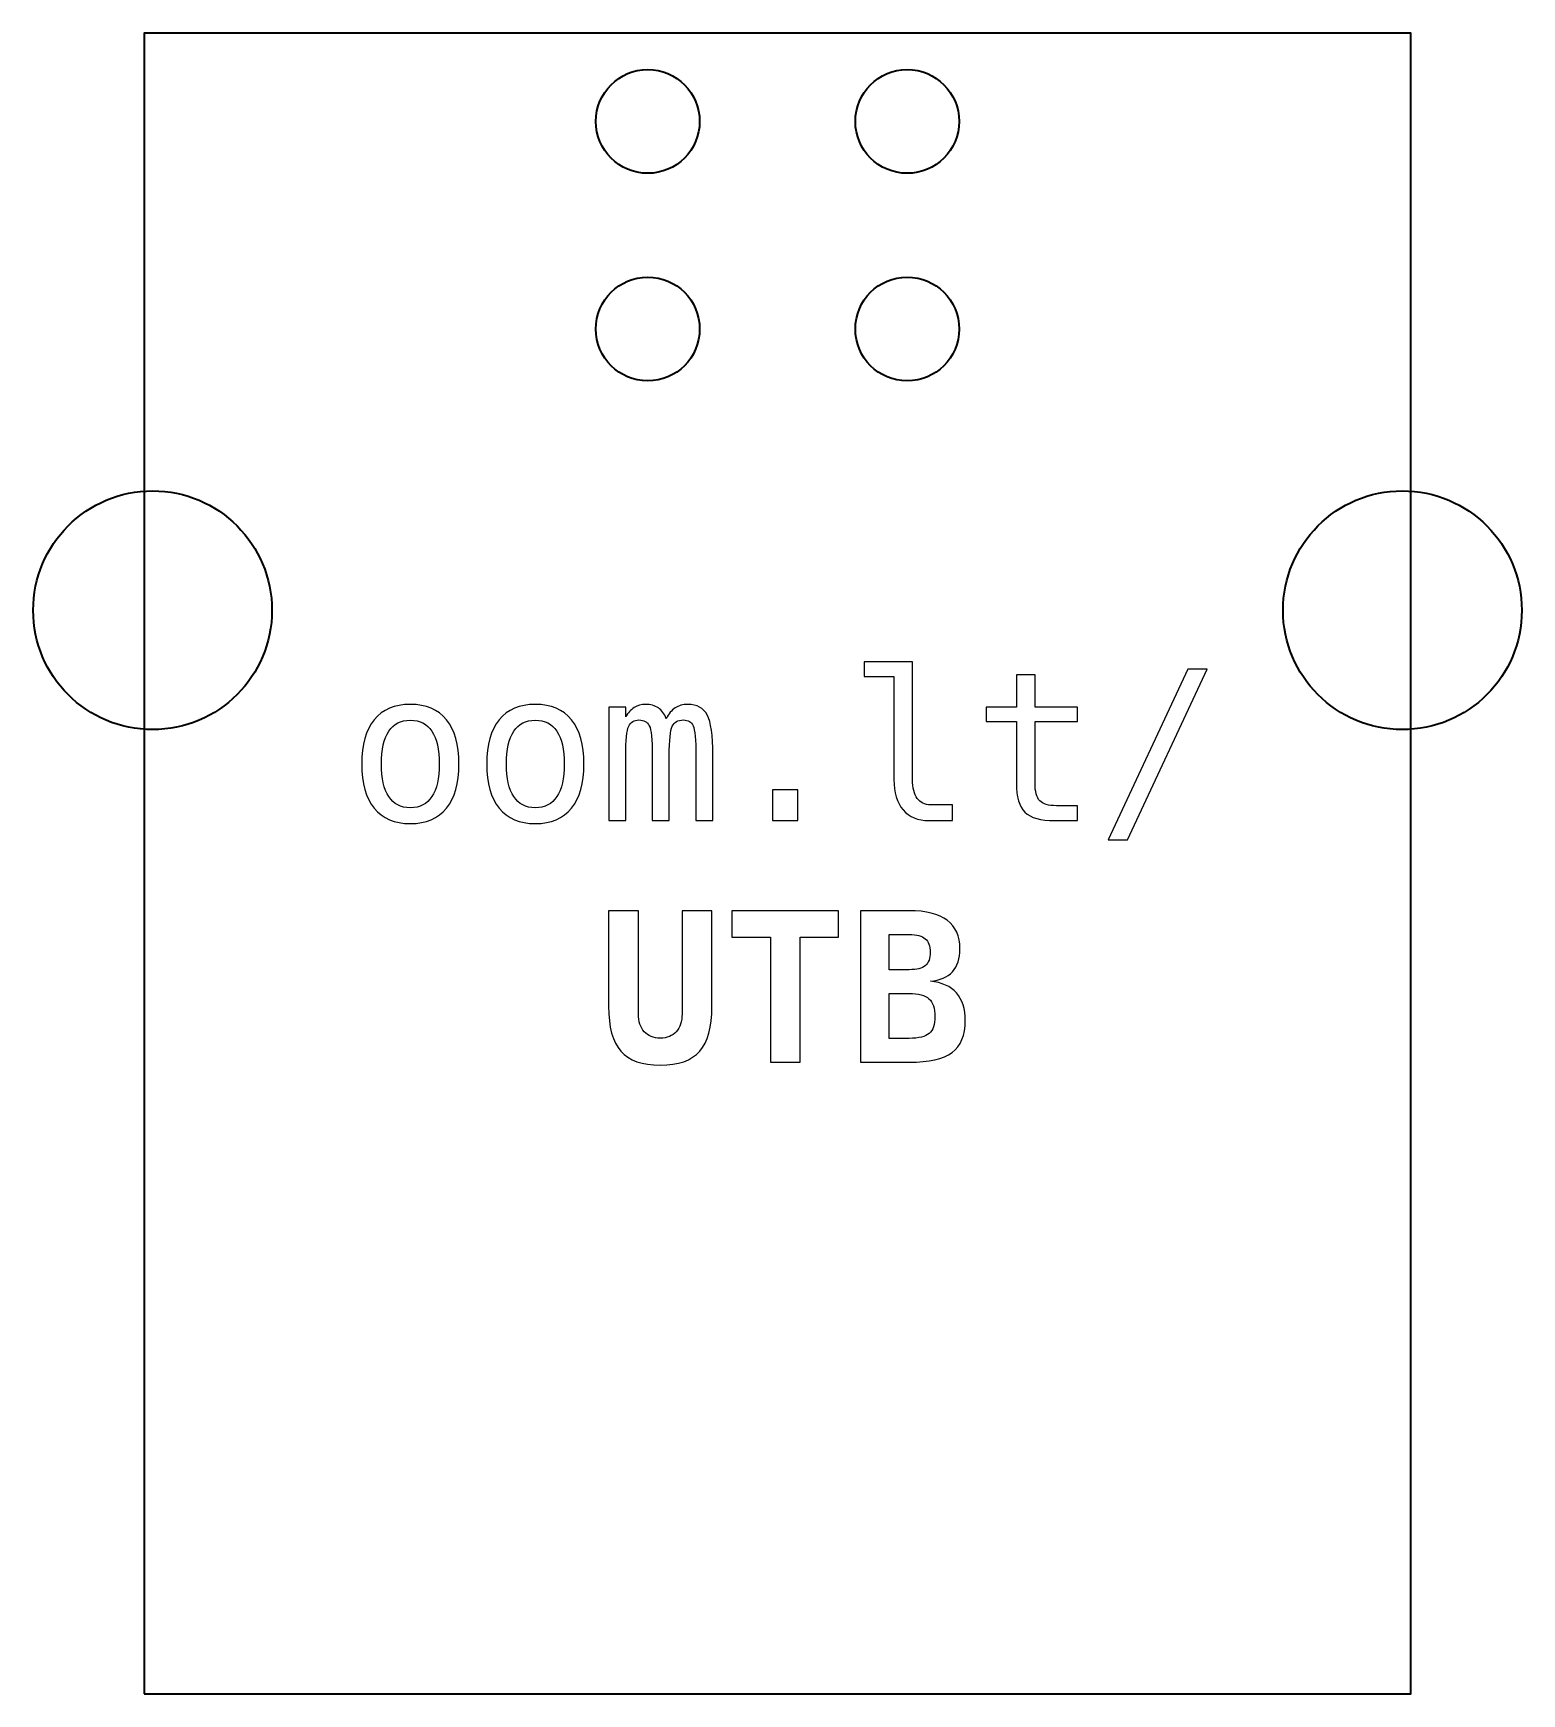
# Model space of a CAD drawing. Header units: centimetres. Extents: x -11.22 to -9.78, y -15.65 to -14.05.
import ezdxf

# ---------------------------------------------------------------- set-up
doc = ezdxf.new("R2010")
doc.units = ezdxf.units.CM
doc.header["$MEASUREMENT"] = 0
doc.layers.add('Layer 1', color=7, linetype='Continuous')

msp = doc.modelspace()

# ---------------------------------------------------------------- linework, layer by layer
at = {"layer": 'Layer 1', "color": 7, "lineweight": 35}
msp.add_lwpolyline([(-11.11, -15.65), (-9.89, -15.65), (-9.89, -14.05), (-11.11, -14.05), (-11.11, -15.65)], close=True, dxfattribs=at)
at = {"layer": 'Layer 1', "color": 250, "lineweight": 35}
for centre, major_axis in [((-10.625, -14.135), (0, 0.05)), ((-10.375, -14.135), (0, 0.05)), ((-10.625, -14.335), (0, 0.05)), ((-10.375, -14.335), (0, 0.05)), ((-11.102, -14.606), (0, 0.115)), ((-9.898, -14.606), (0, 0.115))]:
    msp.add_ellipse(centre, major_axis=major_axis, ratio=1, dxfattribs=at)
at = {"layer": 'Layer 1', "color": 250}
for points, knots in [([(-10.3699, -14.76907), (-10.3699, -14.77713), (-10.36843, -14.7832), (-10.36547, -14.7873), (-10.36547, -14.7873), (-10.3625, -14.7914), (-10.35813, -14.79347), (-10.35233, -14.79347), (-10.35233, -14.79347), (-10.35233, -14.79347), (-10.33133, -14.79347), (-10.33133, -14.79347), (-10.33133, -14.79347), (-10.33133, -14.79347), (-10.33133, -14.8087), (-10.33133, -14.8087), (-10.33133, -14.8087), (-10.33133, -14.8087), (-10.35407, -14.8087), (-10.35407, -14.8087), (-10.35407, -14.8087), (-10.36483, -14.8087), (-10.37313, -14.80523), (-10.37903, -14.79833), (-10.37903, -14.79833), (-10.38493, -14.79143), (-10.38787, -14.78167), (-10.38787, -14.76907), (-10.38787, -14.76907), (-10.38787, -14.76907), (-10.38787, -14.66973), (-10.38787, -14.66973), (-10.38787, -14.66973), (-10.38787, -14.66973), (-10.41667, -14.66973), (-10.41667, -14.66973), (-10.41667, -14.66973), (-10.41667, -14.66973), (-10.41667, -14.65567), (-10.41667, -14.65567), (-10.41667, -14.65567), (-10.41667, -14.65567), (-10.3699, -14.65567), (-10.3699, -14.65567), (-10.3699, -14.65567), (-10.3699, -14.65567), (-10.3699, -14.76907), (-10.3699, -14.76907)], [0, 0, 0, 0, 0.0833333, 0.0833333, 0.0833333, 0.0833333, 0.1666667, 0.1666667, 0.1666667, 0.1666667, 0.25, 0.25, 0.25, 0.25, 0.3333333, 0.3333333, 0.3333333, 0.3333333, 0.4166667, 0.4166667, 0.4166667, 0.4166667, 0.5, 0.5, 0.5, 0.5, 0.5833333, 0.5833333, 0.5833333, 0.5833333, 0.6666667, 0.6666667, 0.6666667, 0.6666667, 0.75, 0.75, 0.75, 0.75, 0.8333333, 0.8333333, 0.8333333, 0.8333333, 0.9166667, 0.9166667, 0.9166667, 0.9166667, 1, 1, 1, 1]), ([(-10.25193, -14.66827), (-10.25193, -14.66827), (-10.25193, -14.69933), (-10.25193, -14.69933), (-10.25193, -14.69933), (-10.25193, -14.69933), (-10.2111, -14.69933), (-10.2111, -14.69933), (-10.2111, -14.69933), (-10.2111, -14.69933), (-10.2111, -14.7133), (-10.2111, -14.7133), (-10.2111, -14.7133), (-10.2111, -14.7133), (-10.25193, -14.7133), (-10.25193, -14.7133), (-10.25193, -14.7133), (-10.25193, -14.7133), (-10.25193, -14.77267), (-10.25193, -14.77267), (-10.25193, -14.77267), (-10.25193, -14.78073), (-10.2504, -14.78637), (-10.24733, -14.78953), (-10.24733, -14.78953), (-10.24427, -14.79273), (-10.23893, -14.79433), (-10.23133, -14.79433), (-10.23133, -14.79433), (-10.23133, -14.79433), (-10.2111, -14.79433), (-10.2111, -14.79433), (-10.2111, -14.79433), (-10.2111, -14.79433), (-10.2111, -14.8087), (-10.2111, -14.8087), (-10.2111, -14.8087), (-10.2111, -14.8087), (-10.23307, -14.8087), (-10.23307, -14.8087), (-10.23307, -14.8087), (-10.24657, -14.8087), (-10.25607, -14.806), (-10.2616, -14.8006), (-10.2616, -14.8006), (-10.26713, -14.7952), (-10.2699, -14.78587), (-10.2699, -14.77267), (-10.2699, -14.77267), (-10.2699, -14.77267), (-10.2699, -14.7133), (-10.2699, -14.7133), (-10.2699, -14.7133), (-10.2699, -14.7133), (-10.2991, -14.7133), (-10.2991, -14.7133), (-10.2991, -14.7133), (-10.2991, -14.7133), (-10.2991, -14.69933), (-10.2991, -14.69933), (-10.2991, -14.69933), (-10.2991, -14.69933), (-10.2699, -14.69933), (-10.2699, -14.69933), (-10.2699, -14.69933), (-10.2699, -14.69933), (-10.2699, -14.66827), (-10.2699, -14.66827), (-10.2699, -14.66827), (-10.2699, -14.66827), (-10.25193, -14.66827), (-10.25193, -14.66827)], [0, 0, 0, 0, 0.0555556, 0.0555556, 0.0555556, 0.0555556, 0.1111111, 0.1111111, 0.1111111, 0.1111111, 0.1666667, 0.1666667, 0.1666667, 0.1666667, 0.2222222, 0.2222222, 0.2222222, 0.2222222, 0.2777778, 0.2777778, 0.2777778, 0.2777778, 0.3333333, 0.3333333, 0.3333333, 0.3333333, 0.3888889, 0.3888889, 0.3888889, 0.3888889, 0.4444444, 0.4444444, 0.4444444, 0.4444444, 0.5, 0.5, 0.5, 0.5, 0.5555556, 0.5555556, 0.5555556, 0.5555556, 0.6111111, 0.6111111, 0.6111111, 0.6111111, 0.6666667, 0.6666667, 0.6666667, 0.6666667, 0.7222222, 0.7222222, 0.7222222, 0.7222222, 0.7777778, 0.7777778, 0.7777778, 0.7777778, 0.8333333, 0.8333333, 0.8333333, 0.8333333, 0.8888889, 0.8888889, 0.8888889, 0.8888889, 0.9444444, 0.9444444, 0.9444444, 0.9444444, 1, 1, 1, 1]), ([(-10.10467, -14.6629), (-10.10467, -14.6629), (-10.0861, -14.6629), (-10.0861, -14.6629), (-10.0861, -14.6629), (-10.0861, -14.6629), (-10.16287, -14.82727), (-10.16287, -14.82727), (-10.16287, -14.82727), (-10.16287, -14.82727), (-10.18153, -14.82727), (-10.18153, -14.82727), (-10.18153, -14.82727), (-10.18153, -14.82727), (-10.10467, -14.6629), (-10.10467, -14.6629)], [0, 0, 0, 0, 0.25, 0.25, 0.25, 0.25, 0.5, 0.5, 0.5, 0.5, 0.75, 0.75, 0.75, 0.75, 1, 1, 1, 1]), ([(-10.85373, -14.6967), (-10.83857, -14.6967), (-10.82697, -14.7016), (-10.81893, -14.71143), (-10.81893, -14.71143), (-10.8109, -14.72127), (-10.80687, -14.7355), (-10.80687, -14.7541), (-10.80687, -14.7541), (-10.80687, -14.7728), (-10.81087, -14.78703), (-10.81887, -14.79683), (-10.81887, -14.79683), (-10.8269, -14.80663), (-10.8385, -14.81153), (-10.85373, -14.81153), (-10.85373, -14.81153), (-10.86893, -14.81153), (-10.8805, -14.80663), (-10.88853, -14.79683), (-10.88853, -14.79683), (-10.89653, -14.78703), (-10.90053, -14.7728), (-10.90053, -14.7541), (-10.90053, -14.7541), (-10.90053, -14.7355), (-10.89653, -14.72127), (-10.88853, -14.71143), (-10.88853, -14.71143), (-10.8805, -14.7016), (-10.86893, -14.6967), (-10.85373, -14.6967)], [0, 0, 0, 0, 0.125, 0.125, 0.125, 0.125, 0.25, 0.25, 0.25, 0.25, 0.375, 0.375, 0.375, 0.375, 0.5, 0.5, 0.5, 0.5, 0.625, 0.625, 0.625, 0.625, 0.75, 0.75, 0.75, 0.75, 0.875, 0.875, 0.875, 0.875, 1, 1, 1, 1]), ([(-10.73333, -14.6967), (-10.71817, -14.6967), (-10.70657, -14.7016), (-10.69853, -14.71143), (-10.69853, -14.71143), (-10.6905, -14.72127), (-10.68647, -14.7355), (-10.68647, -14.7541), (-10.68647, -14.7541), (-10.68647, -14.7728), (-10.69047, -14.78703), (-10.69847, -14.79683), (-10.69847, -14.79683), (-10.7065, -14.80663), (-10.7181, -14.81153), (-10.73333, -14.81153), (-10.73333, -14.81153), (-10.74853, -14.81153), (-10.7601, -14.80663), (-10.76813, -14.79683), (-10.76813, -14.79683), (-10.77613, -14.78703), (-10.78013, -14.7728), (-10.78013, -14.7541), (-10.78013, -14.7541), (-10.78013, -14.7355), (-10.77613, -14.72127), (-10.76813, -14.71143), (-10.76813, -14.71143), (-10.7601, -14.7016), (-10.74853, -14.6967), (-10.73333, -14.6967)], [0, 0, 0, 0, 0.125, 0.125, 0.125, 0.125, 0.25, 0.25, 0.25, 0.25, 0.375, 0.375, 0.375, 0.375, 0.5, 0.5, 0.5, 0.5, 0.625, 0.625, 0.625, 0.625, 0.75, 0.75, 0.75, 0.75, 0.875, 0.875, 0.875, 0.875, 1, 1, 1, 1]), ([(-10.6071, -14.71047), (-10.6049, -14.70577), (-10.60207, -14.7023), (-10.59863, -14.70007), (-10.59863, -14.70007), (-10.59523, -14.69783), (-10.5911, -14.6967), (-10.5863, -14.6967), (-10.5863, -14.6967), (-10.5775, -14.6967), (-10.5713, -14.7001), (-10.5677, -14.7069), (-10.5677, -14.7069), (-10.56407, -14.7137), (-10.56227, -14.7265), (-10.56227, -14.74533), (-10.56227, -14.74533), (-10.56227, -14.74533), (-10.56227, -14.8087), (-10.56227, -14.8087), (-10.56227, -14.8087), (-10.56227, -14.8087), (-10.57867, -14.8087), (-10.57867, -14.8087), (-10.57867, -14.8087), (-10.57867, -14.8087), (-10.57867, -14.7461), (-10.57867, -14.7461), (-10.57867, -14.7461), (-10.57867, -14.73067), (-10.57953, -14.7211), (-10.58127, -14.71733), (-10.58127, -14.71733), (-10.58297, -14.7136), (-10.58613, -14.71173), (-10.5907, -14.71173), (-10.5907, -14.71173), (-10.5959, -14.71173), (-10.59947, -14.71373), (-10.6014, -14.71773), (-10.6014, -14.71773), (-10.6033, -14.72173), (-10.60427, -14.7312), (-10.60427, -14.7461), (-10.60427, -14.7461), (-10.60427, -14.7461), (-10.60427, -14.8087), (-10.60427, -14.8087), (-10.60427, -14.8087), (-10.60427, -14.8087), (-10.62067, -14.8087), (-10.62067, -14.8087), (-10.62067, -14.8087), (-10.62067, -14.8087), (-10.62067, -14.7461), (-10.62067, -14.7461), (-10.62067, -14.7461), (-10.62067, -14.73047), (-10.6216, -14.72083), (-10.62347, -14.7172), (-10.62347, -14.7172), (-10.6253, -14.71357), (-10.62863, -14.71173), (-10.63347, -14.71173), (-10.63347, -14.71173), (-10.63823, -14.71173), (-10.64153, -14.71373), (-10.64337, -14.71773), (-10.64337, -14.71773), (-10.64523, -14.72173), (-10.64617, -14.7312), (-10.64617, -14.7461), (-10.64617, -14.7461), (-10.64617, -14.7461), (-10.64617, -14.8087), (-10.64617, -14.8087), (-10.64617, -14.8087), (-10.64617, -14.8087), (-10.66247, -14.8087), (-10.66247, -14.8087), (-10.66247, -14.8087), (-10.66247, -14.8087), (-10.66247, -14.69933), (-10.66247, -14.69933), (-10.66247, -14.69933), (-10.66247, -14.69933), (-10.64617, -14.69933), (-10.64617, -14.69933), (-10.64617, -14.69933), (-10.64617, -14.69933), (-10.64617, -14.7087), (-10.64617, -14.7087), (-10.64617, -14.7087), (-10.64403, -14.7048), (-10.64133, -14.70183), (-10.6381, -14.69977), (-10.6381, -14.69977), (-10.6349, -14.69773), (-10.63123, -14.6967), (-10.62713, -14.6967), (-10.62713, -14.6967), (-10.62217, -14.6967), (-10.61807, -14.69783), (-10.61477, -14.7001), (-10.61477, -14.7001), (-10.61147, -14.7024), (-10.60893, -14.70583), (-10.6071, -14.71047)], [0, 0, 0, 0, 0.037037, 0.037037, 0.037037, 0.037037, 0.0740741, 0.0740741, 0.0740741, 0.0740741, 0.1111111, 0.1111111, 0.1111111, 0.1111111, 0.1481481, 0.1481481, 0.1481481, 0.1481481, 0.1851852, 0.1851852, 0.1851852, 0.1851852, 0.2222222, 0.2222222, 0.2222222, 0.2222222, 0.2592593, 0.2592593, 0.2592593, 0.2592593, 0.2962963, 0.2962963, 0.2962963, 0.2962963, 0.3333333, 0.3333333, 0.3333333, 0.3333333, 0.3703704, 0.3703704, 0.3703704, 0.3703704, 0.4074074, 0.4074074, 0.4074074, 0.4074074, 0.4444444, 0.4444444, 0.4444444, 0.4444444, 0.4814815, 0.4814815, 0.4814815, 0.4814815, 0.5185185, 0.5185185, 0.5185185, 0.5185185, 0.5555556, 0.5555556, 0.5555556, 0.5555556, 0.5925926, 0.5925926, 0.5925926, 0.5925926, 0.6296296, 0.6296296, 0.6296296, 0.6296296, 0.6666667, 0.6666667, 0.6666667, 0.6666667, 0.7037037, 0.7037037, 0.7037037, 0.7037037, 0.7407407, 0.7407407, 0.7407407, 0.7407407, 0.7777778, 0.7777778, 0.7777778, 0.7777778, 0.8148148, 0.8148148, 0.8148148, 0.8148148, 0.8518519, 0.8518519, 0.8518519, 0.8518519, 0.8888889, 0.8888889, 0.8888889, 0.8888889, 0.9259259, 0.9259259, 0.9259259, 0.9259259, 0.962963, 0.962963, 0.962963, 0.962963, 1, 1, 1, 1]), ([(-10.85373, -14.71193), (-10.86287, -14.71193), (-10.86977, -14.71547), (-10.87447, -14.72257), (-10.87447, -14.72257), (-10.87917, -14.72967), (-10.8815, -14.7402), (-10.8815, -14.7541), (-10.8815, -14.7541), (-10.8815, -14.76797), (-10.87917, -14.77847), (-10.87447, -14.7856), (-10.87447, -14.7856), (-10.86977, -14.79273), (-10.86287, -14.7963), (-10.85373, -14.7963), (-10.85373, -14.7963), (-10.84457, -14.7963), (-10.83763, -14.79273), (-10.83293, -14.7856), (-10.83293, -14.7856), (-10.82823, -14.77847), (-10.8259, -14.76797), (-10.8259, -14.7541), (-10.8259, -14.7541), (-10.8259, -14.7402), (-10.82823, -14.72967), (-10.83293, -14.72257), (-10.83293, -14.72257), (-10.83763, -14.71547), (-10.84457, -14.71193), (-10.85373, -14.71193)], [0, 0, 0, 0, 0.125, 0.125, 0.125, 0.125, 0.25, 0.25, 0.25, 0.25, 0.375, 0.375, 0.375, 0.375, 0.5, 0.5, 0.5, 0.5, 0.625, 0.625, 0.625, 0.625, 0.75, 0.75, 0.75, 0.75, 0.875, 0.875, 0.875, 0.875, 1, 1, 1, 1]), ([(-10.73333, -14.71193), (-10.74247, -14.71193), (-10.74937, -14.71547), (-10.75407, -14.72257), (-10.75407, -14.72257), (-10.75877, -14.72967), (-10.7611, -14.7402), (-10.7611, -14.7541), (-10.7611, -14.7541), (-10.7611, -14.76797), (-10.75877, -14.77847), (-10.75407, -14.7856), (-10.75407, -14.7856), (-10.74937, -14.79273), (-10.74247, -14.7963), (-10.73333, -14.7963), (-10.73333, -14.7963), (-10.72417, -14.7963), (-10.71723, -14.79273), (-10.71253, -14.7856), (-10.71253, -14.7856), (-10.70783, -14.77847), (-10.7055, -14.76797), (-10.7055, -14.7541), (-10.7055, -14.7541), (-10.7055, -14.7402), (-10.70783, -14.72967), (-10.71253, -14.72257), (-10.71253, -14.72257), (-10.71723, -14.71547), (-10.72417, -14.71193), (-10.73333, -14.71193)], [0, 0, 0, 0, 0.125, 0.125, 0.125, 0.125, 0.25, 0.25, 0.25, 0.25, 0.375, 0.375, 0.375, 0.375, 0.5, 0.5, 0.5, 0.5, 0.625, 0.625, 0.625, 0.625, 0.75, 0.75, 0.75, 0.75, 0.875, 0.875, 0.875, 0.875, 1, 1, 1, 1]), ([(-10.50493, -14.7789), (-10.50493, -14.7789), (-10.48033, -14.7789), (-10.48033, -14.7789), (-10.48033, -14.7789), (-10.48033, -14.7789), (-10.48033, -14.8087), (-10.48033, -14.8087), (-10.48033, -14.8087), (-10.48033, -14.8087), (-10.50493, -14.8087), (-10.50493, -14.8087), (-10.50493, -14.8087), (-10.50493, -14.8087), (-10.50493, -14.7789), (-10.50493, -14.7789)], [0, 0, 0, 0, 0.25, 0.25, 0.25, 0.25, 0.5, 0.5, 0.5, 0.5, 0.75, 0.75, 0.75, 0.75, 1, 1, 1, 1]), ([(-10.66273, -14.9877), (-10.66273, -14.9877), (-10.66273, -14.8957), (-10.66273, -14.8957), (-10.66273, -14.8957), (-10.66273, -14.8957), (-10.63393, -14.8957), (-10.63393, -14.8957), (-10.63393, -14.8957), (-10.63393, -14.8957), (-10.63393, -14.99493), (-10.63393, -14.99493), (-10.63393, -14.99493), (-10.63393, -15.00223), (-10.63207, -15.00793), (-10.62837, -15.01207), (-10.62837, -15.01207), (-10.62467, -15.0162), (-10.6195, -15.01827), (-10.61293, -15.01827), (-10.61293, -15.01827), (-10.60637, -15.01827), (-10.6012, -15.0162), (-10.5975, -15.01207), (-10.5975, -15.01207), (-10.5938, -15.00793), (-10.59193, -15.00223), (-10.59193, -14.99493), (-10.59193, -14.99493), (-10.59193, -14.99493), (-10.59193, -14.8957), (-10.59193, -14.8957), (-10.59193, -14.8957), (-10.59193, -14.8957), (-10.56313, -14.8957), (-10.56313, -14.8957), (-10.56313, -14.8957), (-10.56313, -14.8957), (-10.56313, -14.9877), (-10.56313, -14.9877), (-10.56313, -14.9877), (-10.56313, -15.0075), (-10.56707, -15.02187), (-10.57493, -15.03087), (-10.57493, -15.03087), (-10.58283, -15.03983), (-10.5955, -15.04433), (-10.61293, -15.04433), (-10.61293, -15.04433), (-10.6303, -15.04433), (-10.64297, -15.03983), (-10.65087, -15.03087), (-10.65087, -15.03087), (-10.65877, -15.02187), (-10.66273, -15.0075), (-10.66273, -14.9877)], [0, 0, 0, 0, 0.0714286, 0.0714286, 0.0714286, 0.0714286, 0.1428571, 0.1428571, 0.1428571, 0.1428571, 0.2142857, 0.2142857, 0.2142857, 0.2142857, 0.2857143, 0.2857143, 0.2857143, 0.2857143, 0.3571429, 0.3571429, 0.3571429, 0.3571429, 0.4285714, 0.4285714, 0.4285714, 0.4285714, 0.5, 0.5, 0.5, 0.5, 0.5714286, 0.5714286, 0.5714286, 0.5714286, 0.6428571, 0.6428571, 0.6428571, 0.6428571, 0.7142857, 0.7142857, 0.7142857, 0.7142857, 0.7857143, 0.7857143, 0.7857143, 0.7857143, 0.8571429, 0.8571429, 0.8571429, 0.8571429, 0.9285714, 0.9285714, 0.9285714, 0.9285714, 1, 1, 1, 1]), ([(-10.4781, -15.0415), (-10.4781, -15.0415), (-10.5069, -15.0415), (-10.5069, -15.0415), (-10.5069, -15.0415), (-10.5069, -15.0415), (-10.5069, -14.9209), (-10.5069, -14.9209), (-10.5069, -14.9209), (-10.5069, -14.9209), (-10.5439, -14.9209), (-10.5439, -14.9209), (-10.5439, -14.9209), (-10.5439, -14.9209), (-10.5439, -14.8957), (-10.5439, -14.8957), (-10.5439, -14.8957), (-10.5439, -14.8957), (-10.4411, -14.8957), (-10.4411, -14.8957), (-10.4411, -14.8957), (-10.4411, -14.8957), (-10.4411, -14.9209), (-10.4411, -14.9209), (-10.4411, -14.9209), (-10.4411, -14.9209), (-10.4781, -14.9209), (-10.4781, -14.9209), (-10.4781, -14.9209), (-10.4781, -14.9209), (-10.4781, -15.0415), (-10.4781, -15.0415)], [0, 0, 0, 0, 0.125, 0.125, 0.125, 0.125, 0.25, 0.25, 0.25, 0.25, 0.375, 0.375, 0.375, 0.375, 0.5, 0.5, 0.5, 0.5, 0.625, 0.625, 0.625, 0.625, 0.75, 0.75, 0.75, 0.75, 0.875, 0.875, 0.875, 0.875, 1, 1, 1, 1]), ([(-10.4201, -14.8955), (-10.4201, -14.8955), (-10.37313, -14.8955), (-10.37313, -14.8955), (-10.37313, -14.8955), (-10.3569, -14.8955), (-10.34473, -14.89857), (-10.33657, -14.90473), (-10.33657, -14.90473), (-10.3284, -14.91087), (-10.3243, -14.92007), (-10.3243, -14.9323), (-10.3243, -14.9323), (-10.3243, -14.9417), (-10.3267, -14.949), (-10.33153, -14.95427), (-10.33153, -14.95427), (-10.33633, -14.95957), (-10.3434, -14.9626), (-10.3527, -14.96347), (-10.3527, -14.96347), (-10.34157, -14.96457), (-10.3332, -14.9683), (-10.32757, -14.9747), (-10.32757, -14.9747), (-10.32193, -14.98107), (-10.31913, -14.99), (-10.31913, -15.00147), (-10.31913, -15.00147), (-10.31913, -15.01553), (-10.32337, -15.0257), (-10.33183, -15.03203), (-10.33183, -15.03203), (-10.3403, -15.03833), (-10.35407, -15.0415), (-10.37313, -15.0415), (-10.37313, -15.0415), (-10.37313, -15.0415), (-10.4201, -15.0415), (-10.4201, -15.0415), (-10.4201, -15.0415), (-10.4201, -15.0415), (-10.4201, -14.8955), (-10.4201, -14.8955)], [0, 0, 0, 0, 0.0909091, 0.0909091, 0.0909091, 0.0909091, 0.1818182, 0.1818182, 0.1818182, 0.1818182, 0.2727273, 0.2727273, 0.2727273, 0.2727273, 0.3636364, 0.3636364, 0.3636364, 0.3636364, 0.4545455, 0.4545455, 0.4545455, 0.4545455, 0.5454545, 0.5454545, 0.5454545, 0.5454545, 0.6363636, 0.6363636, 0.6363636, 0.6363636, 0.7272727, 0.7272727, 0.7272727, 0.7272727, 0.8181818, 0.8181818, 0.8181818, 0.8181818, 0.9090909, 0.9090909, 0.9090909, 0.9090909, 1, 1, 1, 1]), ([(-10.39227, -14.91843), (-10.39227, -14.91843), (-10.39227, -14.95233), (-10.39227, -14.95233), (-10.39227, -14.95233), (-10.39227, -14.95233), (-10.37313, -14.95233), (-10.37313, -14.95233), (-10.37313, -14.95233), (-10.36583, -14.95233), (-10.36063, -14.95103), (-10.35753, -14.94843), (-10.35753, -14.94843), (-10.35443, -14.94583), (-10.3529, -14.94153), (-10.3529, -14.93553), (-10.3529, -14.93553), (-10.3529, -14.92953), (-10.35447, -14.9252), (-10.35763, -14.9225), (-10.35763, -14.9225), (-10.3608, -14.9198), (-10.36597, -14.91843), (-10.37313, -14.91843), (-10.37313, -14.91843), (-10.37313, -14.91843), (-10.39227, -14.91843), (-10.39227, -14.91843)], [0, 0, 0, 0, 0.1428571, 0.1428571, 0.1428571, 0.1428571, 0.2857143, 0.2857143, 0.2857143, 0.2857143, 0.4285714, 0.4285714, 0.4285714, 0.4285714, 0.5714286, 0.5714286, 0.5714286, 0.5714286, 0.7142857, 0.7142857, 0.7142857, 0.7142857, 0.8571429, 0.8571429, 0.8571429, 0.8571429, 1, 1, 1, 1]), ([(-10.39227, -14.97527), (-10.39227, -14.97527), (-10.39227, -15.01847), (-10.39227, -15.01847), (-10.39227, -15.01847), (-10.39227, -15.01847), (-10.37313, -15.01847), (-10.37313, -15.01847), (-10.37313, -15.01847), (-10.36393, -15.01847), (-10.35753, -15.0169), (-10.35383, -15.01377), (-10.35383, -15.01377), (-10.35017, -15.01063), (-10.34833, -15.0052), (-10.34833, -14.99747), (-10.34833, -14.99747), (-10.34833, -14.98957), (-10.35027, -14.9839), (-10.3541, -14.98043), (-10.3541, -14.98043), (-10.35793, -14.977), (-10.36427, -14.97527), (-10.37313, -14.97527), (-10.37313, -14.97527), (-10.37313, -14.97527), (-10.39227, -14.97527), (-10.39227, -14.97527)], [0, 0, 0, 0, 0.1428571, 0.1428571, 0.1428571, 0.1428571, 0.2857143, 0.2857143, 0.2857143, 0.2857143, 0.4285714, 0.4285714, 0.4285714, 0.4285714, 0.5714286, 0.5714286, 0.5714286, 0.5714286, 0.7142857, 0.7142857, 0.7142857, 0.7142857, 0.8571429, 0.8571429, 0.8571429, 0.8571429, 1, 1, 1, 1])]:
    msp.add_open_spline(points, degree=3, knots=knots, dxfattribs=at)

doc.saveas('drawing.dxf')
